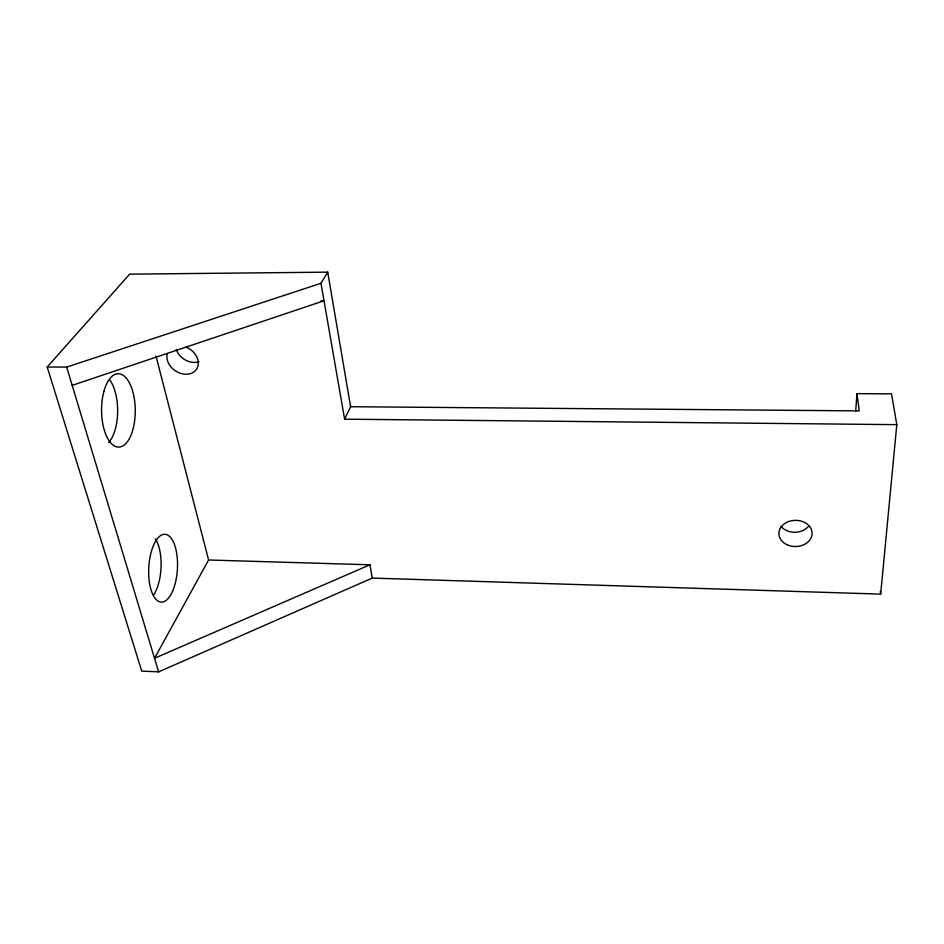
<?xml version="1.0" encoding="UTF-8"?>
<svg xmlns="http://www.w3.org/2000/svg" width="944" height="944" viewBox="0 0 944 944"><rect width="100%" height="100%" fill="white"/><g stroke="black" fill="none" stroke-linecap="round" stroke-linejoin="round"><path stroke-width="1.42" d="M855.677 411.289L856.987 393.648L891.514 393.86L896.8 424.647L880.658 594.118L372.255 578.082L158.616 671.857L141.742 671.09L47.2 367.027L129.647 274.161L327.721 272.143L350.602 406.711L344.607 419.171L896.8 424.647M156.008 356.089L208.589 559.993L154.521 658.275L369.942 564.795L372.255 578.082M47.2 367.027L66.67 367.086L320.972 283.271L327.721 272.143M72.181 385.353L324.016 300.758L321.078 300.77M350.602 406.711L859.229 410.888L856.987 393.648M208.589 559.993L369.942 564.795M66.67 367.086L158.616 671.857M320.972 283.271L344.607 419.171M880.292 591.286L880.658 594.118M155.3 538.764A33.878 14.726 -86.7 0 1 153.412 595.44M808.654 526.162A16.378 12.992 -1.2 0 1 781.136 526.481M199.101 361.705A16.496 12.956 33.8 0 1 176.221 349.351M186.204 347.168A16.744 13.063 33.4 0 1 197.91 366.26A16.744 13.063 33.4 0 1 179.077 372.809A16.744 13.063 33.4 0 1 167.277 353.752M109.952 380.102A36.592 17.311 89.5 0 1 108.725 442.512M786.576 544.523A16.614 13.086 -0.9 0 0 812.123 533.926A16.614 13.086 -0.9 0 0 787.862 521.867A16.614 13.086 -0.9 0 0 786.576 544.523M103.958 391.194A36.686 16.85 89.6 0 0 118.165 447.09A36.686 16.85 89.6 0 0 133.151 392.964A36.686 16.85 89.6 0 0 103.958 391.194M172.575 591.227A33.96 14.337 -86.8 0 0 167.784 535.106A33.96 14.337 -86.8 0 0 148.916 578.224A33.96 14.337 -86.8 0 0 172.575 591.227"/></g></svg>
